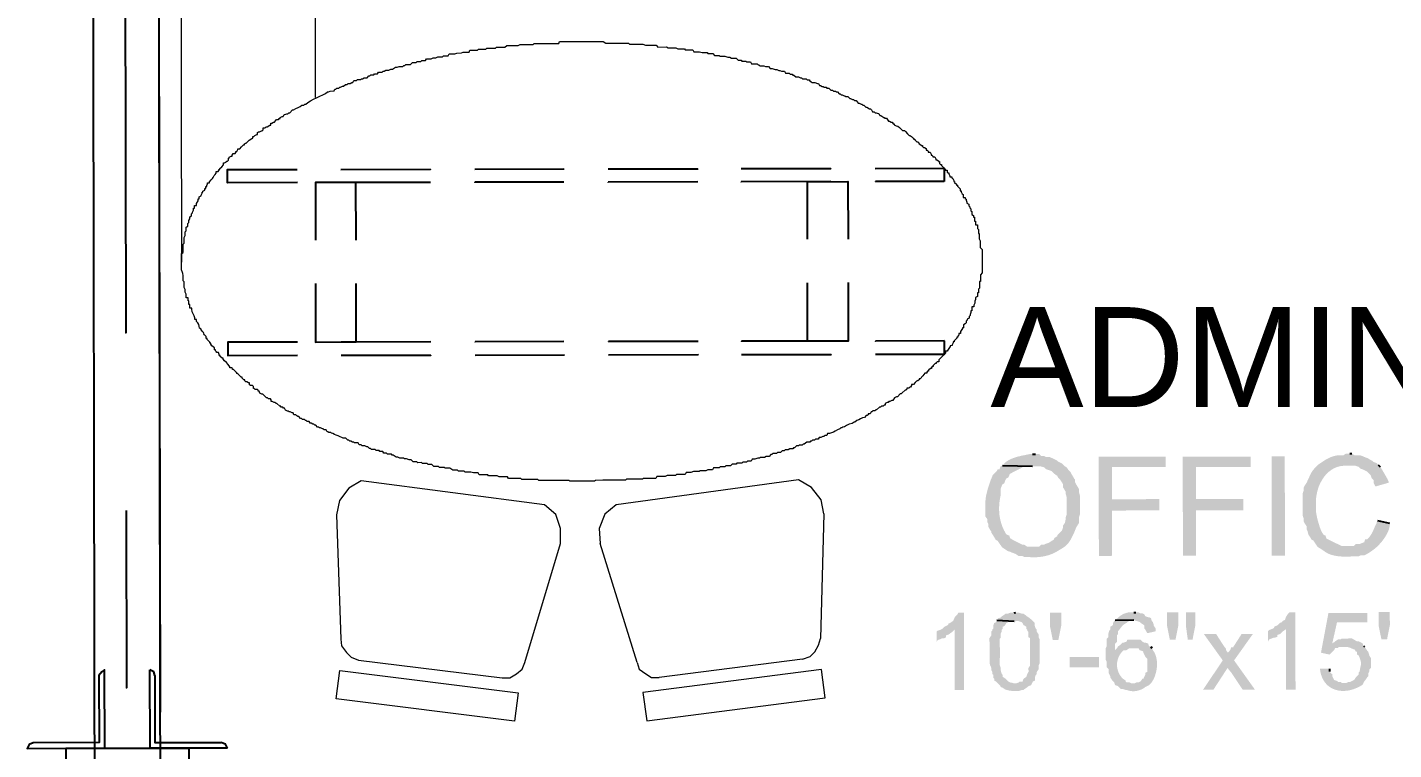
# Model space of a CAD drawing. Header units: inches. Extents: x 6322 to 85903, y -36042 to 7673.
# Drawn here: x 61515.9 to 61638.7, y 5848.8 to 5913.8 of the extents above; entities that cross this region are included whole.
import ezdxf
from ezdxf.enums import TextEntityAlignment as Align

# ---------------------------------------------------------------- set-up
doc = ezdxf.new("R2010")
doc.units = ezdxf.units.IN
doc.header["$LTSCALE"] = 10
doc.linetypes.add('Amconstr', pattern=[9999, 9999, 0])
doc.layers.add('A-TEXT-P', color=3, linetype='Continuous')
doc.layers.add('new partion wall', color=1, linetype='Continuous')
doc.styles.add('1by8in-1F', font='arial.ttf', dxfattribs={"height": 6})

# ---------------------------------------------------------------- blocks, each defined once
blk = doc.blocks.new('pdf plan')
at = {"true_color": 0x000007}
for points in [[(293.596, 417.452), (293.547, 417.452), (293.547, 417.452), (293.528, 417.448), (293.509, 417.444), (293.49, 417.44), (293.471, 417.436), (293.452, 417.432), (293.433, 417.429), (293.414, 417.425), (293.395, 417.421), (293.376, 417.416), (293.357, 417.412), (293.338, 417.407), (293.319, 417.402), (293.301, 417.397), (293.283, 417.391), (293.264, 417.385), (293.247, 417.378), (293.229, 417.371), (293.212, 417.364), (293.195, 417.355), (293.178, 417.346), (293.162, 417.337), (293.147, 417.326), (293.131, 417.315), (293.117, 417.303), (293.117, 417.303), (293.067, 417.253), (293.596, 417.237), (293.729, 417.237), (293.795, 417.22), (293.828, 417.187), (293.878, 417.171), (293.927, 417.154), (293.944, 417.138), (293.977, 417.105), (294.026, 417.071), (294.043, 417.038), (294.076, 417.005), (294.109, 416.956), (294.126, 416.923), (294.126, 416.873), (294.175, 416.79), (294.175, 416.757), (294.192, 416.691), (294.192, 416.691), (294.192, 416.681), (294.192, 416.67), (294.192, 416.66), (294.192, 416.65), (294.192, 416.64), (294.192, 416.629), (294.192, 416.619), (294.192, 416.609), (294.192, 416.599), (294.192, 416.589), (294.192, 416.579), (294.192, 416.569), (294.192, 416.559), (294.192, 416.55), (294.192, 416.54), (294.192, 416.531), (294.192, 416.521), (294.192, 416.512), (294.192, 416.503), (294.192, 416.494), (294.192, 416.485), (294.192, 416.476), (294.192, 416.468), (294.192, 416.46), (294.192, 416.46), (294.192, 416.393), (294.175, 416.344), (294.175, 416.311), (294.159, 416.244), (294.126, 416.195), (294.126, 416.162), (294.109, 416.112), (294.093, 416.096), (294.043, 416.046), (294.026, 416.029), (294.026, 416.013), (293.977, 415.98), (293.96, 415.947), (293.927, 415.93), (293.878, 415.897), (293.828, 415.881), (293.795, 415.864), (293.745, 415.864), (293.712, 415.831), (293.596, 415.831), (294.159, 415.831), (294.192, 415.864), (294.225, 415.897), (294.258, 415.947), (294.275, 415.98), (294.324, 416.079), (294.357, 416.162), (294.407, 416.244), (294.407, 416.344), (294.423, 416.393), (294.423, 416.724), (294.407, 416.79), (294.407, 416.84), (294.357, 416.923), (294.341, 416.956), (294.341, 417.005), (294.324, 417.022), (294.275, 417.105), (294.258, 417.138), (294.225, 417.171), (294.192, 417.22), (294.159, 417.237), (294.109, 417.286), (294.076, 417.303), (294.043, 417.32), (294.026, 417.336), (293.894, 417.402), (293.828, 417.402), (293.795, 417.419), (293.745, 417.419), (293.712, 417.452), (293.646, 417.452)], [(295.929, 417.402), (294.754, 417.402), (294.754, 415.666), (294.986, 415.666), (294.986, 416.46), (295.813, 416.46), (295.813, 416.658), (294.986, 416.658), (294.986, 417.22), (295.929, 417.22)], [(297.417, 417.402), (296.226, 417.402), (296.226, 415.666), (296.458, 415.666), (296.458, 416.46), (297.285, 416.46), (297.285, 416.658), (296.458, 416.658), (296.458, 417.22), (297.417, 417.22)], [(297.781, 415.666), (298.013, 415.666), (298.013, 417.402), (297.781, 417.402)], [(299.154, 417.452), (299.088, 417.452), (299.038, 417.419), (299.038, 417.419), (299.022, 417.421), (299.005, 417.422), (298.989, 417.422), (298.973, 417.422), (298.957, 417.421), (298.942, 417.42), (298.926, 417.418), (298.911, 417.415), (298.896, 417.412), (298.881, 417.409), (298.866, 417.405), (298.852, 417.4), (298.838, 417.395), (298.823, 417.39), (298.809, 417.384), (298.795, 417.378), (298.782, 417.372), (298.768, 417.365), (298.755, 417.358), (298.742, 417.351), (298.729, 417.344), (298.716, 417.336), (298.703, 417.328), (298.691, 417.32), (298.691, 417.32), (298.641, 417.286), (298.591, 417.253), (298.591, 417.253), (298.576, 417.237), (298.561, 417.223), (298.548, 417.209), (298.537, 417.196), (298.526, 417.183), (298.516, 417.172), (298.507, 417.161), (298.5, 417.15), (298.492, 417.139), (298.486, 417.129), (298.479, 417.119), (298.474, 417.109), (298.468, 417.098), (298.463, 417.088), (298.457, 417.076), (298.452, 417.065), (298.446, 417.052), (298.44, 417.039), (298.434, 417.026), (298.427, 417.011), (298.42, 416.995), (298.412, 416.978), (298.403, 416.959), (298.393, 416.939), (298.393, 416.939), (298.36, 416.89), (298.343, 416.856), (298.343, 416.807), (298.327, 416.757), (298.327, 416.757), (298.327, 416.741), (298.327, 416.724), (298.327, 416.708), (298.327, 416.691), (298.327, 416.675), (298.327, 416.658), (298.327, 416.641), (298.327, 416.625), (298.327, 416.608), (298.327, 416.592), (298.327, 416.575), (298.327, 416.559), (298.327, 416.542), (298.327, 416.526), (298.327, 416.509), (298.327, 416.493), (298.327, 416.476), (298.327, 416.46), (298.327, 416.443), (298.327, 416.426), (298.327, 416.41), (298.327, 416.393), (298.327, 416.377), (298.327, 416.36), (298.327, 416.36), (298.343, 416.311), (298.343, 416.261), (298.36, 416.228), (298.393, 416.178), (298.393, 416.129), (298.409, 416.096), (298.426, 416.029), (298.459, 415.98), (298.476, 415.947), (298.509, 415.93), (298.542, 415.881), (298.575, 415.831), (298.591, 415.814), (299.121, 415.831), (299.005, 415.831), (298.74, 415.963), (298.724, 416.013), (298.691, 416.029), (298.658, 416.079), (298.658, 416.079), (298.653, 416.088), (298.649, 416.099), (298.644, 416.11), (298.639, 416.123), (298.634, 416.137), (298.628, 416.152), (298.623, 416.168), (298.617, 416.185), (298.612, 416.202), (298.606, 416.22), (298.601, 416.238), (298.596, 416.257), (298.59, 416.276), (298.586, 416.294), (298.581, 416.313), (298.577, 416.331), (298.573, 416.35), (298.569, 416.367), (298.566, 416.385), (298.563, 416.401), (298.561, 416.417), (298.56, 416.432), (298.559, 416.447), (298.558, 416.46), (298.558, 416.46), (298.558, 416.608), (298.558, 416.608), (298.559, 416.646), (298.562, 416.684), (298.568, 416.722), (298.575, 416.759), (298.584, 416.797), (298.595, 416.834), (298.607, 416.871), (298.622, 416.907), (298.639, 416.942), (298.657, 416.976), (298.677, 417.009), (298.699, 417.04), (298.723, 417.07), (298.748, 417.098), (298.775, 417.124), (298.803, 417.147), (298.834, 417.169), (298.865, 417.188), (298.899, 417.204), (298.934, 417.217), (298.97, 417.227), (299.008, 417.234), (299.047, 417.237), (299.088, 417.237), (299.088, 417.237), (299.121, 417.237), (299.65, 417.253), (299.617, 417.286), (299.567, 417.303), (299.551, 417.32), (299.518, 417.336), (299.468, 417.369), (299.418, 417.386), (299.385, 417.402), (299.336, 417.419), (299.236, 417.419), (299.187, 417.452)], [(293.067, 417.253), (293.034, 417.237), (293.017, 417.187), (292.984, 417.187), (292.968, 417.154), (292.902, 417.088), (292.902, 417.088), (292.895, 417.075), (292.889, 417.06), (292.882, 417.044), (292.875, 417.027), (292.867, 417.009), (292.86, 416.99), (292.853, 416.97), (292.845, 416.95), (292.838, 416.928), (292.831, 416.907), (292.824, 416.885), (292.817, 416.863), (292.81, 416.84), (292.804, 416.818), (292.798, 416.796), (292.793, 416.774), (292.788, 416.753), (292.783, 416.732), (292.779, 416.712), (292.776, 416.693), (292.773, 416.674), (292.771, 416.656), (292.77, 416.64), (292.769, 416.625), (292.769, 416.625), (292.769, 416.36), (292.802, 416.311), (292.802, 416.261), (292.819, 416.228), (292.819, 416.178), (292.869, 416.096), (292.869, 416.079), (292.902, 416.029), (292.951, 415.947), (292.984, 415.93), (293.017, 415.881), (293.051, 415.831), (293.067, 415.814), (293.117, 415.781), (293.166, 415.748), (293.183, 415.748), (293.216, 415.732), (293.266, 415.715), (293.299, 415.699), (293.348, 415.666), (293.414, 415.666), (293.448, 415.649), (293.497, 415.649), (293.497, 415.649), (293.52, 415.647), (293.543, 415.646), (293.565, 415.644), (293.588, 415.644), (293.611, 415.643), (293.633, 415.644), (293.656, 415.644), (293.678, 415.645), (293.701, 415.647), (293.723, 415.649), (293.746, 415.652), (293.768, 415.655), (293.79, 415.659), (293.812, 415.664), (293.834, 415.669), (293.856, 415.675), (293.878, 415.681), (293.9, 415.689), (293.921, 415.697), (293.942, 415.705), (293.964, 415.715), (293.985, 415.725), (294.006, 415.736), (294.026, 415.748), (294.026, 415.748), (294.109, 415.798), (294.159, 415.831), (293.497, 415.831), (293.448, 415.864), (293.414, 415.864), (293.249, 415.947), (293.199, 415.98), (293.183, 416.029), (293.166, 416.029), (293.133, 416.046), (293.133, 416.046), (293.117, 416.073), (293.103, 416.1), (293.089, 416.127), (293.077, 416.155), (293.065, 416.182), (293.055, 416.21), (293.046, 416.238), (293.038, 416.266), (293.031, 416.294), (293.025, 416.322), (293.02, 416.35), (293.015, 416.379), (293.012, 416.407), (293.01, 416.436), (293.009, 416.465), (293.008, 416.493), (293.009, 416.522), (293.01, 416.551), (293.012, 416.58), (293.015, 416.608), (293.019, 416.637), (293.023, 416.666), (293.028, 416.695), (293.034, 416.724), (293.034, 416.724), (293.034, 416.84), (293.067, 416.923), (293.1, 416.939), (293.117, 416.989), (293.133, 417.022), (293.166, 417.038), (293.183, 417.071), (293.199, 417.105), (293.199, 417.105), (293.21, 417.111), (293.22, 417.117), (293.23, 417.122), (293.241, 417.128), (293.251, 417.134), (293.261, 417.139), (293.272, 417.145), (293.282, 417.15), (293.292, 417.155), (293.303, 417.16), (293.313, 417.166), (293.323, 417.171), (293.334, 417.176), (293.344, 417.181), (293.354, 417.186), (293.365, 417.192), (293.375, 417.197), (293.386, 417.202), (293.396, 417.208), (293.406, 417.213), (293.417, 417.219), (293.427, 417.225), (293.437, 417.231), (293.448, 417.237), (293.448, 417.237), (293.596, 417.237)], [(299.65, 417.253), (299.121, 417.237), (299.253, 417.237), (299.303, 417.22), (299.336, 417.187), (299.385, 417.171), (299.418, 417.154), (299.452, 417.138), (299.485, 417.105), (299.518, 417.071), (299.534, 417.022), (299.567, 416.989), (299.567, 416.939), (299.6, 416.873), (299.832, 416.939), (299.832, 416.956), (299.832, 416.956), (299.828, 416.966), (299.823, 416.976), (299.819, 416.986), (299.814, 416.996), (299.809, 417.005), (299.805, 417.015), (299.8, 417.024), (299.795, 417.033), (299.789, 417.043), (299.784, 417.052), (299.779, 417.061), (299.774, 417.069), (299.769, 417.078), (299.764, 417.087), (299.759, 417.095), (299.754, 417.104), (299.748, 417.112), (299.744, 417.121), (299.739, 417.129), (299.734, 417.138), (299.729, 417.146), (299.725, 417.154), (299.72, 417.162), (299.716, 417.171), (299.716, 417.171), (299.683, 417.22)], [(299.633, 416.278), (299.617, 416.228), (299.617, 416.228), (299.611, 416.215), (299.605, 416.203), (299.599, 416.19), (299.593, 416.177), (299.587, 416.164), (299.582, 416.151), (299.576, 416.139), (299.57, 416.126), (299.565, 416.113), (299.559, 416.1), (299.553, 416.087), (299.547, 416.075), (299.54, 416.063), (299.534, 416.051), (299.527, 416.039), (299.52, 416.027), (299.513, 416.016), (299.505, 416.005), (299.497, 415.994), (299.489, 415.984), (299.48, 415.974), (299.471, 415.964), (299.462, 415.955), (299.452, 415.947), (299.452, 415.947), (299.418, 415.947), (299.402, 415.897), (299.319, 415.864), (299.253, 415.864), (299.22, 415.831), (299.121, 415.831), (298.591, 415.814), (298.641, 415.781), (298.691, 415.748), (298.691, 415.748), (298.712, 415.733), (298.733, 415.719), (298.756, 415.706), (298.779, 415.695), (298.802, 415.685), (298.826, 415.677), (298.85, 415.67), (298.875, 415.664), (298.9, 415.659), (298.926, 415.655), (298.952, 415.651), (298.978, 415.649), (299.005, 415.647), (299.031, 415.646), (299.058, 415.646), (299.085, 415.645), (299.112, 415.646), (299.14, 415.646), (299.167, 415.647), (299.194, 415.647), (299.221, 415.648), (299.249, 415.648), (299.276, 415.649), (299.303, 415.649), (299.303, 415.649), (299.336, 415.666), (299.402, 415.666), (299.402, 415.666), (299.426, 415.678), (299.45, 415.691), (299.474, 415.705), (299.497, 415.719), (299.519, 415.734), (299.541, 415.749), (299.562, 415.765), (299.583, 415.781), (299.603, 415.798), (299.623, 415.815), (299.642, 415.833), (299.66, 415.852), (299.678, 415.871), (299.695, 415.89), (299.712, 415.91), (299.728, 415.93), (299.743, 415.951), (299.758, 415.973), (299.772, 415.995), (299.785, 416.017), (299.798, 416.04), (299.81, 416.064), (299.821, 416.088), (299.832, 416.112), (299.832, 416.112), (299.848, 416.178), (299.848, 416.228)], [(292.389, 414.673), (292.29, 414.673), (292.273, 414.64), (292.24, 414.607), (292.224, 414.59), (292.207, 414.541), (292.191, 414.524), (292.141, 414.491), (292.124, 414.491), (292.108, 414.458), (292.075, 414.442), (292.042, 414.425), (292.009, 414.392), (292.224, 414.375), (292.224, 413.317), (292.389, 413.317)], [(292.968, 414.541), (292.951, 414.508), (292.918, 414.491), (292.902, 414.442), (292.902, 414.392), (292.885, 414.375), (292.885, 414.359), (292.869, 414.342), (292.869, 414.276), (292.836, 414.227), (292.836, 414.227), (292.836, 414.218), (292.836, 414.21), (292.836, 414.203), (292.836, 414.195), (292.836, 414.187), (292.836, 414.18), (292.836, 414.172), (292.836, 414.165), (292.836, 414.157), (292.836, 414.15), (292.836, 414.143), (292.836, 414.136), (292.836, 414.128), (292.836, 414.121), (292.836, 414.114), (292.836, 414.107), (292.836, 414.099), (292.836, 414.092), (292.836, 414.084), (292.836, 414.077), (292.836, 414.069), (292.836, 414.061), (292.836, 414.053), (292.836, 414.045), (292.836, 414.045), (292.836, 413.863), (292.836, 413.863), (292.836, 413.843), (292.836, 413.826), (292.837, 413.811), (292.838, 413.797), (292.839, 413.786), (292.841, 413.776), (292.842, 413.767), (292.844, 413.76), (292.846, 413.753), (292.848, 413.748), (292.85, 413.743), (292.852, 413.739), (292.854, 413.735), (292.856, 413.731), (292.858, 413.727), (292.86, 413.723), (292.862, 413.719), (292.863, 413.714), (292.865, 413.708), (292.866, 413.702), (292.867, 413.694), (292.868, 413.686), (292.868, 413.676), (292.869, 413.664), (292.869, 413.664), (292.885, 413.631), (292.885, 413.598), (292.902, 413.582), (292.902, 413.532), (292.918, 413.515), (292.918, 413.482), (292.951, 413.466), (292.968, 413.449), (292.984, 413.433), (293.017, 413.4), (293.034, 413.367), (293.051, 413.367), (293.1, 413.333), (293.1, 413.333), (293.105, 413.331), (293.109, 413.329), (293.114, 413.327), (293.119, 413.325), (293.125, 413.323), (293.131, 413.321), (293.137, 413.319), (293.143, 413.318), (293.15, 413.316), (293.156, 413.314), (293.163, 413.312), (293.17, 413.311), (293.178, 413.309), (293.185, 413.308), (293.193, 413.306), (293.201, 413.305), (293.209, 413.304), (293.216, 413.303), (293.225, 413.302), (293.233, 413.302), (293.241, 413.301), (293.249, 413.301), (293.257, 413.3), (293.266, 413.3), (293.266, 413.3), (293.348, 413.3), (293.398, 413.317), (293.431, 413.317), (293.448, 413.333), (293.497, 413.367), (293.514, 413.383), (293.563, 413.4), (293.58, 413.433), (293.266, 413.433), (293.216, 413.449), (293.199, 413.449), (293.166, 413.466), (293.117, 413.515), (293.067, 413.548), (293.067, 413.582), (293.051, 413.598), (293.051, 413.615), (293.034, 413.631), (293.034, 413.631), (293.034, 413.65), (293.033, 413.667), (293.033, 413.681), (293.032, 413.692), (293.03, 413.702), (293.029, 413.71), (293.028, 413.716), (293.026, 413.722), (293.024, 413.727), (293.023, 413.731), (293.021, 413.735), (293.02, 413.739), (293.018, 413.743), (293.017, 413.748), (293.015, 413.754), (293.014, 413.761), (293.014, 413.77), (293.013, 413.78), (293.013, 413.792), (293.013, 413.807), (293.013, 413.825), (293.014, 413.845), (293.016, 413.869), (293.017, 413.896), (293.017, 413.896), (293.017, 414.061), (293.017, 414.061), (293.016, 414.094), (293.014, 414.122), (293.013, 414.145), (293.013, 414.165), (293.013, 414.18), (293.013, 414.193), (293.014, 414.203), (293.014, 414.21), (293.015, 414.215), (293.017, 414.219), (293.018, 414.221), (293.02, 414.222), (293.021, 414.223), (293.023, 414.224), (293.024, 414.225), (293.026, 414.227), (293.028, 414.229), (293.029, 414.233), (293.03, 414.239), (293.032, 414.247), (293.033, 414.258), (293.033, 414.272), (293.034, 414.289), (293.034, 414.309), (293.034, 414.309), (293.051, 414.342), (293.051, 414.375), (293.067, 414.392), (293.067, 414.425), (293.1, 414.442), (293.133, 414.491), (293.166, 414.508), (293.199, 414.524), (293.266, 414.524)], [(293.266, 414.673), (293.199, 414.673), (293.166, 414.657), (293.117, 414.657), (293.1, 414.64), (293.051, 414.607), (293.034, 414.59), (292.984, 414.574), (292.968, 414.541), (293.266, 414.524), (293.348, 414.524), (293.398, 414.508), (293.414, 414.491), (293.431, 414.458), (293.481, 414.425), (293.481, 414.392), (293.497, 414.375), (293.497, 414.359), (293.514, 414.342), (293.514, 414.243), (293.547, 414.227), (293.547, 414.045), (293.547, 414.045), (293.547, 414.034), (293.547, 414.024), (293.547, 414.013), (293.547, 414.002), (293.547, 413.991), (293.547, 413.98), (293.547, 413.969), (293.547, 413.958), (293.547, 413.946), (293.547, 413.935), (293.547, 413.924), (293.547, 413.912), (293.547, 413.901), (293.547, 413.89), (293.547, 413.878), (293.547, 413.867), (293.547, 413.856), (293.547, 413.845), (293.547, 413.834), (293.547, 413.823), (293.547, 413.812), (293.547, 413.801), (293.547, 413.79), (293.547, 413.78), (293.547, 413.78), (293.547, 413.747), (293.514, 413.697), (293.514, 413.697), (293.516, 413.686), (293.517, 413.676), (293.518, 413.667), (293.519, 413.66), (293.52, 413.654), (293.52, 413.648), (293.52, 413.644), (293.52, 413.64), (293.519, 413.637), (293.518, 413.634), (293.517, 413.632), (293.516, 413.629), (293.514, 413.626), (293.512, 413.624), (293.51, 413.62), (293.508, 413.616), (293.505, 413.612), (293.502, 413.607), (293.499, 413.6), (293.496, 413.593), (293.492, 413.584), (293.489, 413.574), (293.485, 413.562), (293.481, 413.548), (293.481, 413.548), (293.431, 413.515), (293.414, 413.466), (293.365, 413.466), (293.348, 413.449), (293.299, 413.433), (293.266, 413.433), (293.58, 413.433), (293.596, 413.466), (293.629, 413.482), (293.629, 413.532), (293.646, 413.582), (293.663, 413.598), (293.663, 413.631), (293.696, 413.681), (293.696, 413.747), (293.712, 413.78), (293.712, 413.78), (293.712, 413.792), (293.712, 413.805), (293.712, 413.817), (293.712, 413.828), (293.712, 413.84), (293.712, 413.852), (293.712, 413.863), (293.712, 413.875), (293.712, 413.886), (293.712, 413.898), (293.712, 413.909), (293.712, 413.921), (293.712, 413.932), (293.712, 413.943), (293.712, 413.955), (293.712, 413.966), (293.712, 413.978), (293.712, 413.989), (293.712, 414.001), (293.712, 414.013), (293.712, 414.025), (293.712, 414.037), (293.712, 414.049), (293.712, 414.061), (293.712, 414.061), (293.712, 414.21), (293.696, 414.243), (293.696, 414.293), (293.663, 414.342), (293.663, 414.375), (293.646, 414.392), (293.629, 414.442), (293.629, 414.491), (293.629, 414.491), (293.614, 414.507), (293.601, 414.52), (293.589, 414.532), (293.579, 414.541), (293.571, 414.55), (293.564, 414.557), (293.557, 414.562), (293.552, 414.567), (293.548, 414.571), (293.544, 414.575), (293.54, 414.578), (293.536, 414.58), (293.533, 414.583), (293.529, 414.585), (293.524, 414.588), (293.519, 414.592), (293.513, 414.596), (293.506, 414.601), (293.498, 414.606), (293.488, 414.613), (293.477, 414.622), (293.464, 414.632), (293.448, 414.643), (293.431, 414.657), (293.431, 414.657), (293.398, 414.657), (293.348, 414.673), (293.299, 414.673)], [(293.944, 414.194), (293.894, 414.442), (293.894, 414.673), (294.093, 414.673), (294.093, 414.442), (294.043, 414.194)], [(295.035, 414.541), (295.019, 414.524), (295.002, 414.491), (295.002, 414.458), (294.986, 414.442), (294.953, 414.425), (294.953, 414.375), (294.936, 414.359), (294.92, 414.309), (294.92, 414.243), (294.887, 414.21), (294.887, 414.078), (294.87, 414.045), (294.87, 413.846), (294.887, 413.813), (294.887, 413.714), (294.92, 413.681), (294.92, 413.615), (294.936, 413.582), (294.953, 413.548), (294.953, 413.532), (294.986, 413.482), (295.019, 413.449), (295.035, 413.4), (295.085, 413.383), (295.135, 413.333), (295.168, 413.333), (295.217, 413.317), (295.234, 413.317), (295.234, 413.317), (295.248, 413.311), (295.263, 413.306), (295.278, 413.302), (295.293, 413.299), (295.308, 413.296), (295.323, 413.294), (295.338, 413.293), (295.353, 413.293), (295.368, 413.293), (295.382, 413.294), (295.397, 413.296), (295.412, 413.298), (295.426, 413.301), (295.44, 413.305), (295.454, 413.309), (295.468, 413.313), (295.481, 413.318), (295.494, 413.324), (295.507, 413.33), (295.519, 413.336), (295.531, 413.343), (295.543, 413.351), (295.554, 413.358), (295.565, 413.367), (295.565, 413.367), (295.598, 413.383), (295.631, 413.4), (295.664, 413.433), (295.317, 413.433), (295.283, 413.449), (295.234, 413.449), (295.217, 413.466), (295.217, 413.482), (295.168, 413.515), (295.168, 413.515), (295.152, 413.532), (295.137, 413.55), (295.124, 413.569), (295.113, 413.588), (295.102, 413.607), (295.093, 413.628), (295.086, 413.648), (295.079, 413.669), (295.075, 413.69), (295.071, 413.712), (295.069, 413.734), (295.068, 413.755), (295.069, 413.777), (295.071, 413.799), (295.075, 413.82), (295.079, 413.841), (295.086, 413.862), (295.093, 413.883), (295.102, 413.903), (295.113, 413.923), (295.124, 413.942), (295.137, 413.96), (295.152, 413.978), (295.168, 413.995), (295.168, 413.995), (295.184, 414.012), (295.035, 414.012), (295.035, 414.127), (295.068, 414.16), (295.068, 414.276), (295.085, 414.293), (295.085, 414.342), (295.102, 414.359), (295.102, 414.359), (295.111, 414.373), (295.12, 414.385), (295.128, 414.396), (295.136, 414.406), (295.142, 414.414), (295.149, 414.422), (295.154, 414.429), (295.16, 414.435), (295.165, 414.44), (295.17, 414.445), (295.175, 414.45), (295.18, 414.454), (295.185, 414.458), (295.191, 414.462), (295.197, 414.466), (295.203, 414.47), (295.21, 414.475), (295.218, 414.48), (295.226, 414.485), (295.236, 414.491), (295.246, 414.498), (295.257, 414.506), (295.27, 414.515), (295.283, 414.524), (295.283, 414.524), (295.317, 414.524), (295.366, 414.541)], [(295.366, 414.673), (295.333, 414.673), (295.333, 414.673), (295.324, 414.675), (295.315, 414.676), (295.305, 414.676), (295.295, 414.676), (295.284, 414.675), (295.273, 414.674), (295.262, 414.672), (295.25, 414.67), (295.239, 414.667), (295.227, 414.663), (295.215, 414.659), (295.203, 414.655), (295.191, 414.65), (295.179, 414.644), (295.168, 414.639), (295.157, 414.633), (295.146, 414.626), (295.135, 414.62), (295.125, 414.613), (295.116, 414.605), (295.107, 414.598), (295.099, 414.59), (295.092, 414.582), (295.085, 414.574), (295.085, 414.574), (295.035, 414.541), (295.366, 414.541), (295.399, 414.524), (295.416, 414.524), (295.465, 414.508), (295.482, 414.491), (295.532, 414.458), (295.548, 414.442), (295.548, 414.392), (295.565, 414.375), (295.598, 414.309), (295.747, 414.342), (295.747, 414.392), (295.713, 414.442), (295.713, 414.458), (295.697, 414.508), (295.68, 414.524), (295.664, 414.574), (295.631, 414.59), (295.614, 414.59), (295.565, 414.607), (295.548, 414.64), (295.515, 414.657), (295.482, 414.657), (295.449, 414.673), (295.399, 414.673)], [(296.144, 414.673), (295.945, 414.673), (295.945, 414.442), (295.995, 414.194), (296.094, 414.194), (296.144, 414.442)], [(296.441, 414.673), (296.276, 414.673), (296.276, 414.442), (296.309, 414.194), (296.392, 414.194), (296.441, 414.442)], [(298.194, 414.673), (298.095, 414.673), (298.062, 414.64), (298.029, 414.59), (298.013, 414.541), (297.979, 414.524), (297.946, 414.491), (297.93, 414.491), (297.897, 414.458), (297.88, 414.442), (297.831, 414.425), (297.814, 414.392), (298.029, 414.375), (298.029, 413.317), (298.194, 413.317)], [(299.452, 414.657), (298.773, 414.657), (298.641, 413.962), (298.79, 413.929), (298.873, 414.012), (298.889, 414.045), (298.939, 414.045), (298.955, 414.061), (299.038, 414.061), (299.385, 414.078), (299.369, 414.127), (298.84, 414.127), (298.922, 414.491), (299.452, 414.491)], [(299.7, 414.194), (299.65, 414.442), (299.65, 414.673), (299.848, 414.673), (299.848, 414.442), (299.799, 414.194)], [(292.009, 414.392), (291.975, 414.375), (291.926, 414.359), (291.909, 414.342), (291.909, 414.16), (291.926, 414.194), (291.975, 414.21), (292.009, 414.227), (292.042, 414.227), (292.075, 414.243), (292.075, 414.276), (292.124, 414.293), (292.141, 414.309), (292.191, 414.342), (292.207, 414.359), (292.224, 414.375)], [(296.805, 414.293), (296.59, 414.293), (296.921, 413.83), (297.004, 413.697), (297.07, 413.615), (297.268, 413.317), (297.483, 413.317), (297.119, 413.83), (297.004, 413.962), (297.004, 413.979), (296.987, 413.995), (296.971, 414.045), (296.954, 414.061)], [(297.45, 414.293), (297.252, 414.293), (297.103, 414.061), (297.07, 414.061), (297.053, 414.012), (297.037, 413.995), (297.004, 413.962), (297.119, 413.83)], [(297.814, 414.392), (297.731, 414.359), (297.715, 414.342), (297.715, 414.16), (297.731, 414.194), (297.814, 414.227), (297.831, 414.227), (297.88, 414.243), (297.88, 414.276), (297.93, 414.293), (297.946, 414.309), (297.979, 414.342), (298.029, 414.375)], [(295.383, 414.194), (295.25, 414.194), (295.234, 414.16), (295.184, 414.144), (295.168, 414.144), (295.151, 414.127), (295.135, 414.111), (295.085, 414.078), (295.068, 414.045), (295.035, 414.012), (295.234, 414.012), (295.283, 414.045), (295.333, 414.045), (295.664, 414.078), (295.631, 414.078), (295.614, 414.127), (295.565, 414.144), (295.548, 414.144), (295.515, 414.16), (295.482, 414.194), (295.399, 414.194)], [(295.664, 414.078), (295.333, 414.045), (295.449, 414.045), (295.465, 414.012), (295.515, 413.995), (295.532, 413.979), (295.532, 413.962), (295.548, 413.929), (295.565, 413.896), (295.598, 413.863), (295.598, 413.631), (295.565, 413.615), (295.565, 413.582), (295.548, 413.548), (295.532, 413.515), (295.515, 413.515), (295.482, 413.466), (295.449, 413.449), (295.416, 413.449), (295.383, 413.433), (295.333, 413.433), (295.664, 413.433), (295.664, 413.433), (295.678, 413.452), (295.691, 413.473), (295.703, 413.494), (295.715, 413.517), (295.725, 413.541), (295.734, 413.565), (295.742, 413.59), (295.75, 413.616), (295.756, 413.642), (295.761, 413.669), (295.765, 413.695), (295.767, 413.722), (295.769, 413.749), (295.769, 413.776), (295.768, 413.802), (295.766, 413.828), (295.762, 413.854), (295.757, 413.879), (295.751, 413.904), (295.743, 413.927), (295.734, 413.95), (295.723, 413.972), (295.711, 413.992), (295.697, 414.012), (295.697, 414.012), (295.68, 414.045)], [(299.088, 414.21), (299.005, 414.21), (298.988, 414.194), (298.939, 414.194), (298.889, 414.16), (298.873, 414.144), (298.84, 414.127), (299.369, 414.127), (299.336, 414.144), (299.303, 414.16), (299.27, 414.16), (299.187, 414.21), (299.121, 414.21)], [(299.385, 414.078), (299.038, 414.061), (299.071, 414.061), (299.071, 414.061), (299.079, 414.061), (299.087, 414.061), (299.094, 414.06), (299.101, 414.06), (299.107, 414.059), (299.113, 414.058), (299.119, 414.057), (299.125, 414.056), (299.131, 414.054), (299.136, 414.053), (299.142, 414.051), (299.148, 414.049), (299.153, 414.047), (299.159, 414.044), (299.165, 414.042), (299.172, 414.039), (299.178, 414.036), (299.185, 414.033), (299.192, 414.03), (299.2, 414.027), (299.208, 414.023), (299.217, 414.02), (299.226, 414.016), (299.236, 414.012), (299.236, 414.012), (299.253, 413.979), (299.27, 413.979), (299.27, 413.929), (299.303, 413.912), (299.303, 413.912), (299.31, 413.893), (299.317, 413.875), (299.323, 413.859), (299.328, 413.844), (299.332, 413.831), (299.335, 413.82), (299.338, 413.809), (299.34, 413.799), (299.341, 413.79), (299.342, 413.781), (299.342, 413.773), (299.342, 413.766), (299.341, 413.758), (299.34, 413.75), (299.339, 413.742), (299.337, 413.733), (299.335, 413.724), (299.333, 413.715), (299.331, 413.704), (299.328, 413.692), (299.326, 413.679), (299.324, 413.665), (299.321, 413.649), (299.319, 413.631), (299.319, 413.631), (299.303, 413.615), (299.303, 413.582), (299.253, 413.532), (299.22, 413.482), (299.187, 413.466), (299.154, 413.449), (299.121, 413.449), (299.088, 413.433), (299.038, 413.433), (299.385, 413.433), (299.402, 413.466), (299.418, 413.482), (299.452, 413.532), (299.468, 413.548), (299.468, 413.598), (299.485, 413.631), (299.485, 413.664), (299.518, 413.697), (299.518, 413.863), (299.485, 413.912), (299.485, 413.929), (299.468, 413.979), (299.452, 413.995), (299.418, 414.045), (299.402, 414.061)], [(294.241, 413.714), (294.754, 413.714), (294.754, 413.896), (294.241, 413.896)], [(296.921, 413.83), (296.574, 413.317), (296.756, 413.317), (297.004, 413.697)], [(298.79, 413.681), (298.625, 413.681), (298.625, 413.664), (298.625, 413.664), (298.632, 413.616), (298.644, 413.572), (298.659, 413.531), (298.676, 413.493), (298.697, 413.459), (298.72, 413.428), (298.745, 413.4), (298.773, 413.375), (298.803, 413.354), (298.835, 413.336), (298.869, 413.321), (298.904, 413.309), (298.94, 413.3), (298.977, 413.294), (299.016, 413.291), (299.055, 413.292), (299.094, 413.295), (299.134, 413.301), (299.174, 413.311), (299.214, 413.323), (299.253, 413.338), (299.293, 413.356), (299.331, 413.376), (299.369, 413.4), (299.369, 413.4), (299.385, 413.433), (299.005, 413.433), (298.988, 413.449), (298.939, 413.449), (298.922, 413.466), (298.873, 413.482), (298.856, 413.515), (298.84, 413.548), (298.84, 413.582), (298.806, 413.615), (298.79, 413.631)]]:
    blk.add_hatch(color=7, dxfattribs=at).paths.add_polyline_path(points)
at = {"color": 7, "linetype": 'Continuous', "lineweight": 9, "true_color": 0x000007}
blk.add_line((278.694, 420.793), (278.694, 420.843), dxfattribs=at)
at = {"color": 7, "linetype": 'Continuous', "lineweight": -2, "true_color": 0x000007}
for p, q in [((293.596, 417.452), (293.646, 417.452)), ((299.154, 417.452), (299.187, 417.452)), ((293.067, 417.253), (293.596, 417.237)), ((299.65, 417.253), (299.683, 417.22)), ((299.633, 416.278), (299.848, 416.228)), ((292.968, 414.541), (293.266, 414.524)), ((293.266, 414.673), (293.299, 414.673)), ((295.035, 414.541), (295.366, 414.541)), ((295.366, 414.673), (295.399, 414.673)), ((295.664, 414.078), (295.68, 414.045)), ((299.385, 414.078), (299.402, 414.061)), ((298.79, 413.681), (298.79, 413.631))]:
    blk.add_line(p, q, dxfattribs=at)
at = {"color": 7, "linetype": 'Continuous', "lineweight": 13, "true_color": 0x000007}
for points in [[(277.156, 437.631), (277.156, 412.953), (277.156, 412.953)], [(278.314, 437.631), (278.314, 412.953), (278.314, 412.953)]]:
    blk.add_lwpolyline(points, dxfattribs=at)
at = {"color": 7, "linetype": 'Continuous', "lineweight": -2, "true_color": 0x000007}
for points in [[(277.718, 435.183), (277.718, 419.602), (277.718, 419.602)], [(280.728, 422.232), (279.504, 422.232), (279.504, 422.463), (280.728, 422.463)], [(281.489, 422.463), (283.06, 422.463), (283.06, 422.463)], [(283.838, 422.463), (285.393, 422.463), (285.393, 422.463)], [(286.17, 422.463), (287.741, 422.463), (287.741, 422.463)], [(288.502, 422.463), (290.073, 422.463), (290.073, 422.463)], [(290.851, 422.463), (292.058, 422.463), (292.058, 422.232)], [(281.754, 421.223), (281.754, 422.232), (281.043, 422.232), (281.043, 421.223)], [(283.06, 422.232), (281.489, 422.232), (281.489, 422.232)], [(285.393, 422.232), (283.838, 422.232), (283.838, 422.232)], [(287.741, 422.232), (286.17, 422.232), (286.17, 422.232)], [(290.073, 422.232), (288.502, 422.232), (288.502, 422.232)], [(289.66, 421.223), (289.66, 422.232), (290.371, 422.232), (290.371, 421.223)], [(292.058, 422.232), (290.851, 422.232), (290.851, 422.232)], [(281.043, 419.437), (281.754, 419.437), (281.754, 420.462)], [(281.043, 420.462), (281.043, 419.437), (281.043, 419.437)], [(290.371, 419.437), (289.66, 419.437), (289.66, 420.462)], [(290.371, 420.462), (290.371, 419.437), (290.371, 419.437)], [(280.728, 419.437), (279.504, 419.437), (279.504, 419.205), (280.728, 419.205)], [(283.06, 419.437), (281.489, 419.437), (281.489, 419.437)], [(285.393, 419.437), (283.838, 419.437), (283.838, 419.437)], [(287.741, 419.437), (286.17, 419.437), (286.17, 419.437)], [(290.073, 419.437), (288.502, 419.437), (288.502, 419.437)], [(292.058, 419.437), (290.851, 419.437), (290.851, 419.437)], [(290.851, 419.205), (292.058, 419.205), (292.058, 419.437)], [(281.489, 419.205), (283.06, 419.205), (283.06, 419.205)], [(283.838, 419.205), (285.393, 419.205), (285.393, 419.205)], [(286.17, 419.205), (287.741, 419.205), (287.741, 419.205)], [(288.502, 419.205), (290.073, 419.205), (290.073, 419.205)], [(277.718, 416.493), (277.718, 413.383), (277.718, 413.383)], [(279.488, 412.325), (278.132, 412.325), (278.132, 413.697)], [(278.214, 413.598), (278.198, 413.664), (278.132, 413.697)], [(278.214, 413.598), (278.214, 412.424), (279.372, 412.424)], [(279.488, 412.325), (279.455, 412.391), (279.372, 412.424)]]:
    blk.add_lwpolyline(points, dxfattribs=at)
at = {"color": 7, "linetype": 'Continuous', "lineweight": 9, "true_color": 0x000007}
for points in [[(278.694, 432.569), (278.694, 420.843), (278.694, 420.843)], [(281.043, 432.569), (281.043, 423.721), (281.043, 423.721)], [(281.258, 423.82), (281.274, 423.82), (281.307, 423.836), (281.373, 423.836), (281.39, 423.869), (281.406, 423.869), (281.423, 423.886), (281.456, 423.886), (281.473, 423.902), (281.489, 423.902), (281.522, 423.919), (281.539, 423.919), (281.572, 423.952), (281.605, 423.952), (281.622, 423.969), (281.655, 423.969), (281.688, 423.985), (281.704, 423.985), (281.721, 424.018), (281.77, 424.018), (281.787, 424.035), (281.837, 424.035), (281.853, 424.051), (281.87, 424.051), (281.903, 424.068), (281.952, 424.068), (281.985, 424.101), (282.002, 424.101), (282.018, 424.117), (282.068, 424.117), (282.085, 424.134), (282.134, 424.134), (282.151, 424.167), (282.217, 424.167), (282.233, 424.184), (282.25, 424.184), (282.283, 424.2), (282.333, 424.2), (282.366, 424.217), (282.399, 424.217), (282.449, 424.25), (282.482, 424.25), (282.515, 424.266), (282.581, 424.266), (282.597, 424.283), (282.614, 424.283), (282.63, 424.299), (282.713, 424.299), (282.746, 424.332), (282.812, 424.332), (282.829, 424.349), (282.895, 424.349), (282.912, 424.366), (282.978, 424.366), (282.994, 424.399), (283.077, 424.399), (283.11, 424.415), (283.16, 424.415), (283.193, 424.432), (283.276, 424.432), (283.292, 424.448), (283.375, 424.448), (283.391, 424.481), (283.491, 424.481), (283.524, 424.498), (283.606, 424.498), (283.639, 424.514), (283.739, 424.514), (283.755, 424.548), (283.887, 424.548), (283.904, 424.564), (284.036, 424.564), (284.053, 424.581), (284.202, 424.581), (284.218, 424.597), (284.367, 424.597), (284.4, 424.63), (284.599, 424.63), (284.632, 424.647), (284.863, 424.647), (284.88, 424.663), (285.31, 424.663), (285.326, 424.696), (285.459, 424.696)], [(285.79, 424.696), (286.087, 424.696), (286.137, 424.663), (286.534, 424.663), (286.55, 424.647), (286.782, 424.647), (286.832, 424.63), (287.014, 424.63), (287.047, 424.597), (287.195, 424.597), (287.229, 424.581), (287.361, 424.581), (287.394, 424.564), (287.51, 424.564), (287.526, 424.548), (287.659, 424.548), (287.675, 424.514), (287.774, 424.514), (287.824, 424.498), (287.907, 424.498), (287.923, 424.481), (288.006, 424.481), (288.039, 424.448), (288.122, 424.448), (288.138, 424.432), (288.221, 424.432), (288.271, 424.415), (288.304, 424.415), (288.337, 424.399), (288.419, 424.399), (288.452, 424.366), (288.502, 424.366), (288.519, 424.349), (288.585, 424.349), (288.601, 424.332), (288.668, 424.332), (288.684, 424.299), (288.783, 424.299), (288.8, 424.283), (288.816, 424.283), (288.833, 424.266), (288.899, 424.266), (288.932, 424.25), (288.982, 424.25), (289.015, 424.217), (289.048, 424.217), (289.098, 424.2), (289.131, 424.2), (289.164, 424.184), (289.18, 424.184), (289.213, 424.167), (289.263, 424.167), (289.279, 424.134), (289.346, 424.134), (289.362, 424.117), (289.395, 424.117), (289.412, 424.101), (289.428, 424.101), (289.461, 424.068), (289.511, 424.068), (289.544, 424.051), (289.561, 424.051), (289.577, 424.035), (289.643, 424.035), (289.66, 424.018), (289.693, 424.018), (289.71, 423.985), (289.726, 423.985), (289.743, 423.969), (289.792, 423.969), (289.842, 423.952), (289.858, 423.952), (289.875, 423.919), (289.891, 423.919), (289.925, 423.902), (289.941, 423.902), (289.958, 423.886), (289.991, 423.886), (290.007, 423.869), (290.04, 423.869), (290.073, 423.836), (290.106, 423.836), (290.123, 423.82), (290.156, 423.82), (290.173, 423.803), (290.189, 423.803), (290.222, 423.77), (290.239, 423.77), (290.255, 423.754), (290.272, 423.754), (290.305, 423.737), (290.321, 423.737), (290.338, 423.721), (290.371, 423.721), (290.404, 423.687), (290.421, 423.687), (290.454, 423.671), (290.47, 423.671), (290.487, 423.654), (290.52, 423.654), (290.553, 423.605), (290.57, 423.605), (290.603, 423.588), (290.619, 423.588), (290.636, 423.572), (290.652, 423.572), (290.685, 423.539), (290.702, 423.539), (290.752, 423.505), (290.768, 423.505), (290.785, 423.489), (290.801, 423.456), (290.834, 423.456), (290.851, 423.439), (290.867, 423.439), (290.9, 423.423), (290.917, 423.423), (290.933, 423.39), (290.95, 423.39), (291, 423.357), (291.016, 423.357), (291.016, 423.34), (291.049, 423.34), (291.082, 423.29), (291.099, 423.29), (291.132, 423.274), (291.148, 423.274), (291.165, 423.241), (291.182, 423.241), (291.182, 423.224), (291.215, 423.208)], [(280.811, 423.588), (280.844, 423.588), (280.861, 423.605), (280.877, 423.605)], [(279.306, 422.397), (279.306, 422.43), (279.339, 422.43), (279.356, 422.447), (279.356, 422.463), (279.372, 422.463), (279.372, 422.48), (279.405, 422.513), (279.438, 422.546), (279.438, 422.579), (279.455, 422.579), (279.488, 422.596), (279.488, 422.612), (279.504, 422.612), (279.521, 422.629), (279.521, 422.662), (279.537, 422.662), (279.537, 422.678), (279.571, 422.695), (279.587, 422.695), (279.587, 422.712), (279.604, 422.745), (279.637, 422.745), (279.653, 422.761), (279.653, 422.778), (279.67, 422.778), (279.686, 422.811), (279.686, 422.827), (279.719, 422.827), (279.753, 422.86), (279.786, 422.894), (279.802, 422.894), (279.802, 422.91), (279.819, 422.927), (279.835, 422.927), (279.885, 422.976), (279.934, 423.009), (279.951, 423.009), (279.951, 423.042), (279.968, 423.042), (279.984, 423.059), (280.017, 423.075), (280.034, 423.075), (280.034, 423.109), (280.05, 423.125), (280.067, 423.125), (280.1, 423.142), (280.116, 423.142), (280.133, 423.158), (280.133, 423.191), (280.166, 423.191), (280.183, 423.208), (280.199, 423.208), (280.249, 423.241), (280.265, 423.241), (280.265, 423.274), (280.282, 423.274), (280.315, 423.29), (280.331, 423.29), (280.364, 423.34), (280.398, 423.34), (280.414, 423.357), (280.431, 423.357), (280.431, 423.373), (280.464, 423.39), (280.48, 423.39), (280.497, 423.423), (280.513, 423.423), (280.546, 423.439), (280.563, 423.439), (280.58, 423.456), (280.596, 423.456), (280.646, 423.505), (280.662, 423.505)], [(291.33, 423.125), (291.364, 423.125), (291.38, 423.109)], [(291.512, 422.993), (291.529, 422.976), (291.545, 422.976), (291.545, 422.96), (291.579, 422.927), (291.595, 422.927), (291.612, 422.91), (291.612, 422.894), (291.628, 422.894), (291.661, 422.86), (291.678, 422.86), (291.678, 422.844), (291.694, 422.827), (291.711, 422.827), (291.744, 422.811), (291.744, 422.778), (291.76, 422.778), (291.777, 422.761), (291.777, 422.745), (291.81, 422.745), (291.827, 422.712), (291.827, 422.695), (291.843, 422.695), (291.86, 422.678), (291.86, 422.662), (291.893, 422.662), (291.909, 422.629), (291.909, 422.612), (291.926, 422.612), (291.959, 422.596), (291.959, 422.579), (291.975, 422.579), (291.975, 422.546), (291.992, 422.53), (292.009, 422.53), (292.009, 422.513), (292.058, 422.463), (292.075, 422.447), (292.075, 422.43), (292.108, 422.43), (292.108, 422.397), (292.124, 422.381), (292.141, 422.381), (292.141, 422.364), (292.157, 422.331), (292.157, 422.315), (292.191, 422.315), (292.191, 422.298), (292.207, 422.282), (292.224, 422.248), (292.224, 422.232), (292.24, 422.232), (292.24, 422.215), (292.273, 422.182), (292.273, 422.166), (292.29, 422.166), (292.29, 422.149), (292.339, 422.1), (292.339, 422.067), (292.356, 422.067), (292.356, 422.05), (292.372, 422.017), (292.389, 422), (292.389, 421.951), (292.422, 421.951), (292.422, 421.934), (292.439, 421.918), (292.439, 421.901), (292.455, 421.868), (292.455, 421.852), (292.488, 421.835), (292.488, 421.802), (292.505, 421.785), (292.505, 421.769), (292.521, 421.752), (292.521, 421.719), (292.538, 421.703), (292.538, 421.653), (292.571, 421.636), (292.571, 421.603), (292.587, 421.603), (292.587, 421.537), (292.604, 421.537), (292.604, 421.471), (292.637, 421.471), (292.637, 421.405), (292.654, 421.388), (292.654, 421.322), (292.67, 421.306), (292.67, 421.223), (292.687, 421.19), (292.687, 421.074), (292.72, 421.041), (292.72, 421.025)], [(278.694, 420.843), (278.694, 420.991), (278.727, 421.008), (278.727, 421.157), (278.744, 421.173), (278.744, 421.273), (278.76, 421.306), (278.76, 421.372), (278.777, 421.388), (278.777, 421.455), (278.81, 421.471), (278.81, 421.521), (278.826, 421.537), (278.826, 421.57), (278.843, 421.603), (278.843, 421.636), (278.876, 421.653), (278.876, 421.686), (278.892, 421.703), (278.892, 421.719), (278.909, 421.752), (278.909, 421.785), (278.926, 421.785), (278.926, 421.835), (278.959, 421.835), (278.959, 421.868), (278.992, 421.918), (278.992, 421.951), (279.008, 421.951), (279.008, 421.984), (279.041, 422), (279.041, 422.017), (279.058, 422.05), (279.058, 422.067), (279.074, 422.067), (279.074, 422.083), (279.107, 422.1), (279.107, 422.133), (279.124, 422.133), (279.124, 422.166), (279.141, 422.166), (279.141, 422.182), (279.157, 422.215), (279.157, 422.232), (279.19, 422.232), (279.19, 422.248)], [(278.876, 420.016), (278.876, 420.032), (278.843, 420.032), (278.843, 420.098), (278.826, 420.098), (278.826, 420.164), (278.81, 420.164), (278.81, 420.214), (278.777, 420.214), (278.777, 420.28), (278.76, 420.313), (278.76, 420.363), (278.744, 420.396), (278.744, 420.495), (278.727, 420.512), (278.727, 420.545)], [(292.72, 420.644), (292.72, 420.628), (292.687, 420.594), (292.687, 420.479), (292.67, 420.479), (292.67, 420.363), (292.654, 420.346), (292.654, 420.28), (292.637, 420.28), (292.637, 420.214), (292.604, 420.198), (292.604, 420.164), (292.587, 420.131), (292.587, 420.098), (292.571, 420.065), (292.571, 420.032), (292.538, 420.032), (292.538, 419.966), (292.521, 419.966), (292.521, 419.933), (292.505, 419.9), (292.505, 419.883), (292.488, 419.867), (292.488, 419.834), (292.455, 419.817), (292.455, 419.801), (292.439, 419.784), (292.439, 419.751), (292.422, 419.734), (292.389, 419.718), (292.389, 419.668), (292.372, 419.668), (292.372, 419.652), (292.339, 419.602), (292.339, 419.569), (292.306, 419.569), (292.306, 419.536), (292.29, 419.519), (292.29, 419.503), (292.273, 419.503), (292.273, 419.486), (292.24, 419.453), (292.224, 419.437), (292.224, 419.42), (292.207, 419.42), (292.207, 419.404), (292.191, 419.371), (292.191, 419.354), (292.157, 419.354), (292.157, 419.337), (292.108, 419.271), (292.108, 419.255), (292.075, 419.255), (292.075, 419.222)], [(278.959, 419.801), (278.959, 419.834), (278.926, 419.834), (278.926, 419.867)], [(279.041, 419.652), (279.041, 419.668), (279.008, 419.685)], [(279.422, 419.139), (279.422, 419.156), (279.405, 419.156), (279.372, 419.189), (279.372, 419.205), (279.356, 419.205), (279.356, 419.222), (279.339, 419.255), (279.306, 419.255), (279.306, 419.271), (279.289, 419.288), (279.289, 419.304), (279.273, 419.304), (279.273, 419.337), (279.223, 419.371), (279.207, 419.404), (279.207, 419.42), (279.19, 419.42), (279.19, 419.437), (279.141, 419.486), (279.141, 419.503), (279.124, 419.503), (279.124, 419.536)], [(291.959, 419.106), (291.959, 419.073), (291.926, 419.073), (291.909, 419.056), (291.909, 419.04), (291.893, 419.04), (291.86, 419.007), (291.86, 418.99), (291.843, 418.99), (291.827, 418.974), (291.827, 418.957), (291.81, 418.957), (291.777, 418.924), (291.777, 418.907), (291.76, 418.907), (291.744, 418.891), (291.744, 418.874), (291.711, 418.874), (291.678, 418.825), (291.628, 418.775), (291.612, 418.775), (291.612, 418.759)], [(279.604, 418.957), (279.587, 418.957), (279.587, 418.974), (279.571, 418.99), (279.537, 418.99), (279.537, 419.007)], [(281.307, 417.849), (281.274, 417.849), (281.258, 417.865), (281.241, 417.865), (281.225, 417.898), (281.191, 417.898), (281.175, 417.915), (281.158, 417.915), (281.125, 417.932), (281.109, 417.932), (281.092, 417.948), (281.076, 417.948), (281.043, 417.981), (281.026, 417.981), (281.01, 417.998), (280.993, 417.998), (280.96, 418.014), (280.943, 418.014), (280.927, 418.047), (280.894, 418.047), (280.877, 418.064), (280.861, 418.064), (280.844, 418.08), (280.811, 418.08), (280.795, 418.097), (280.778, 418.097), (280.745, 418.13), (280.728, 418.13), (280.712, 418.147), (280.695, 418.163), (280.662, 418.163), (280.646, 418.196), (280.629, 418.196), (280.596, 418.213), (280.58, 418.213), (280.563, 418.229), (280.546, 418.229), (280.513, 418.246), (280.497, 418.279), (280.48, 418.279), (280.464, 418.295), (280.431, 418.295), (280.431, 418.312), (280.414, 418.312), (280.364, 418.362), (280.348, 418.362), (280.331, 418.378), (280.315, 418.378), (280.282, 418.395), (280.265, 418.395), (280.265, 418.428), (280.249, 418.444), (280.216, 418.444), (280.199, 418.461), (280.183, 418.461), (280.166, 418.477), (280.116, 418.527), (280.1, 418.527), (280.067, 418.544), (280.05, 418.577), (280.034, 418.577), (280.034, 418.593), (280.017, 418.61), (279.984, 418.61), (279.968, 418.626), (279.951, 418.626), (279.951, 418.659), (279.934, 418.676), (279.901, 418.676), (279.885, 418.692), (279.885, 418.725), (279.868, 418.725), (279.835, 418.742), (279.819, 418.742), (279.802, 418.759), (279.802, 418.775), (279.786, 418.775), (279.753, 418.808), (279.753, 418.825), (279.736, 418.825)], [(291.512, 418.676), (291.479, 418.676), (291.479, 418.659), (291.463, 418.626), (291.446, 418.626), (291.43, 418.61), (291.397, 418.61), (291.397, 418.593), (291.38, 418.577), (291.364, 418.577), (291.314, 418.527), (291.297, 418.51), (291.281, 418.51), (291.231, 418.461), (291.215, 418.461), (291.182, 418.444), (291.148, 418.395), (291.132, 418.395), (291.099, 418.378), (291.082, 418.378), (291.066, 418.362), (291.049, 418.362), (291.016, 418.345), (291.016, 418.312), (291, 418.312), (290.983, 418.295), (290.95, 418.295), (290.933, 418.279), (290.917, 418.279), (290.867, 418.229), (290.851, 418.229), (290.834, 418.213), (290.801, 418.213), (290.785, 418.196), (290.768, 418.196), (290.752, 418.163), (290.718, 418.163), (290.718, 418.147), (290.702, 418.13), (290.685, 418.13), (290.652, 418.097)], [(290.073, 417.832), (290.04, 417.816), (290.007, 417.816), (289.991, 417.783), (289.958, 417.783), (289.941, 417.766), (289.925, 417.766), (289.891, 417.75), (289.858, 417.75), (289.842, 417.717), (289.792, 417.717), (289.776, 417.7), (289.743, 417.7), (289.726, 417.683), (289.71, 417.683), (289.693, 417.667), (289.643, 417.667), (289.594, 417.634), (289.577, 417.634), (289.561, 417.617), (289.511, 417.617), (289.495, 417.601), (289.461, 417.601), (289.428, 417.568), (289.412, 417.568), (289.395, 417.551), (289.346, 417.551), (289.313, 417.535), (289.263, 417.535), (289.246, 417.518), (289.213, 417.518), (289.18, 417.485), (289.131, 417.485), (289.114, 417.468), (289.048, 417.468), (289.031, 417.452), (289.015, 417.452), (288.982, 417.419), (288.932, 417.419), (288.899, 417.402), (288.833, 417.402), (288.816, 417.386), (288.783, 417.386), (288.734, 417.369), (288.684, 417.369), (288.668, 417.336), (288.601, 417.336), (288.585, 417.32), (288.519, 417.32), (288.502, 417.303), (288.419, 417.303), (288.403, 417.286), (288.337, 417.286), (288.304, 417.253), (288.221, 417.253), (288.204, 417.237), (288.122, 417.237), (288.105, 417.22), (288.006, 417.22), (287.989, 417.187), (287.907, 417.187), (287.874, 417.171), (287.774, 417.171), (287.758, 417.154), (287.659, 417.154), (287.609, 417.138), (287.526, 417.138), (287.51, 417.105), (287.361, 417.105), (287.344, 417.088), (287.195, 417.088), (287.162, 417.071), (287.014, 417.071), (286.997, 417.038), (286.782, 417.038), (286.765, 417.022), (286.484, 417.022), (286.468, 417.005), (286.402, 417.005)], [(290.305, 417.932), (290.272, 417.932), (290.255, 417.915), (290.239, 417.915), (290.222, 417.898)], [(290.52, 418.047), (290.487, 418.014), (290.47, 418.014)], [(286.071, 417.005), (285.938, 417.005), (285.922, 416.989), (285.492, 416.989), (285.475, 417.005), (284.946, 417.005), (284.929, 417.022), (284.648, 417.022), (284.632, 417.038), (284.417, 417.038), (284.4, 417.071), (284.251, 417.071), (284.218, 417.088), (284.069, 417.088), (284.053, 417.105), (283.904, 417.105), (283.887, 417.138), (283.805, 417.138), (283.755, 417.154), (283.656, 417.154), (283.639, 417.171), (283.54, 417.171), (283.524, 417.187), (283.441, 417.187), (283.391, 417.22), (283.309, 417.22), (283.292, 417.237), (283.209, 417.237), (283.193, 417.253), (283.11, 417.253), (283.077, 417.286), (283.011, 417.286), (282.994, 417.303), (282.912, 417.303), (282.895, 417.32), (282.829, 417.32), (282.812, 417.336), (282.746, 417.336), (282.713, 417.369), (282.68, 417.369), (282.63, 417.386), (282.597, 417.386), (282.581, 417.402), (282.515, 417.402), (282.482, 417.419), (282.449, 417.419), (282.399, 417.452), (282.382, 417.452), (282.366, 417.468), (282.3, 417.468), (282.283, 417.485), (282.233, 417.485), (282.217, 417.518), (282.167, 417.518), (282.151, 417.535), (282.101, 417.535), (282.085, 417.551), (282.018, 417.551), (282.002, 417.568), (281.985, 417.568), (281.952, 417.601), (281.936, 417.601), (281.903, 417.617), (281.853, 417.617), (281.837, 417.634), (281.803, 417.634), (281.787, 417.667), (281.721, 417.667), (281.704, 417.683), (281.688, 417.683), (281.655, 417.7), (281.638, 417.7), (281.622, 417.717), (281.605, 417.717), (281.572, 417.75), (281.522, 417.75)], [(281.837, 417.005), (281.622, 416.873), (281.456, 416.658), (281.406, 416.41), (281.473, 414.227)], [(285.045, 416.575), (281.837, 417.005), (281.837, 417.005)], [(289.495, 417.005), (286.302, 416.575), (286.302, 416.575)], [(289.941, 416.41), (289.891, 416.658), (289.726, 416.873), (289.495, 417.005)], [(285.326, 415.897), (285.326, 416.162), (285.244, 416.41), (285.045, 416.575)], [(286.302, 416.575), (286.104, 416.41), (286.005, 416.162), (286.021, 415.897)], [(289.941, 416.41), (289.875, 414.227), (289.875, 414.227)], [(284.698, 413.813), (285.326, 415.897), (285.326, 415.897)], [(286.666, 413.813), (286.021, 415.897), (286.021, 415.897)], [(281.473, 414.227), (281.489, 414.111), (281.572, 413.995), (281.655, 413.912), (281.787, 413.863), (284.301, 413.548), (284.433, 413.548), (284.549, 413.615), (284.648, 413.697), (284.698, 413.813)], [(289.561, 413.863), (289.693, 413.912), (289.776, 413.995), (289.842, 414.111), (289.875, 414.227)], [(286.666, 413.813), (286.699, 413.697), (286.815, 413.615), (286.914, 413.548), (287.047, 413.548)], [(289.561, 413.863), (287.047, 413.548), (287.047, 413.548)]]:
    blk.add_lwpolyline(points, dxfattribs=at)
at = {"color": 7, "linetype": 'Continuous', "lineweight": -2, "true_color": 0x000007}
for points in [[(276.081, 412.424), (276.014, 412.391), (275.981, 412.325), (277.338, 412.325), (277.338, 413.697), (277.288, 413.664), (277.238, 413.598), (277.238, 412.424)], [(278.81, 412.325), (278.81, 411.547), (276.66, 411.547), (276.66, 412.325)]]:
    blk.add_lwpolyline(points, close=True, dxfattribs=at)
at = {"color": 7, "linetype": 'Continuous', "lineweight": 9, "true_color": 0x000007}
for points in [[(281.39, 413.185), (281.456, 413.681), (284.582, 413.284), (284.516, 412.788)], [(289.958, 413.185), (289.891, 413.681), (286.765, 413.284), (286.832, 412.788)]]:
    blk.add_lwpolyline(points, close=True, dxfattribs=at)
for points in [[(285.459, 424.696), (285.558, 424.696), (285.674, 424.696), (285.79, 424.696)], [(280.877, 423.605), (280.96, 423.687), (281.175, 423.754), (281.258, 423.82)], [(280.662, 423.505), (280.712, 423.539), (280.778, 423.555), (280.811, 423.588)], [(291.215, 423.208), (291.264, 423.208), (291.297, 423.158), (291.33, 423.125)], [(291.38, 423.109), (291.496, 422.976), (291.413, 423.092), (291.512, 422.993)], [(279.19, 422.248), (279.289, 422.348), (279.24, 422.331), (279.306, 422.397)], [(292.72, 421.025), (292.72, 420.892), (292.72, 420.776), (292.72, 420.644)], [(278.727, 420.545), (278.727, 420.743), (278.694, 420.611), (278.694, 420.793)], [(278.926, 419.867), (278.926, 419.916), (278.876, 419.949), (278.876, 420.016)], [(279.008, 419.685), (279.008, 419.734), (278.992, 419.767), (278.959, 419.801)], [(279.124, 419.536), (279.025, 419.635), (279.141, 419.552), (279.041, 419.652)], [(279.537, 419.007), (279.504, 419.056), (279.455, 419.106), (279.422, 419.139)], [(292.075, 419.222), (292.042, 419.189), (291.992, 419.139), (291.959, 419.106)], [(279.736, 418.825), (279.686, 418.874), (279.653, 418.907), (279.604, 418.957)], [(291.612, 418.759), (291.562, 418.709), (291.612, 418.792), (291.512, 418.676)], [(290.652, 418.097), (290.603, 418.097), (290.57, 418.047), (290.52, 418.047)], [(281.522, 417.75), (281.473, 417.783), (281.324, 417.832), (281.307, 417.849)], [(290.222, 417.898), (290.156, 417.882), (290.123, 417.832), (290.073, 417.832)], [(290.47, 418.014), (290.437, 417.981), (290.338, 417.981), (290.305, 417.932)], [(286.402, 417.005), (286.286, 417.005), (286.187, 417.005), (286.071, 417.005)]]:
    blk.add_open_spline(points, degree=3, dxfattribs=at)
at = {"layer": 'new partion wall'}
blk.add_lwpolyline([(277.156, 437.668), (277.156, 400.846), (278.314, 400.846), (278.314, 437.631), (277.156, 437.631)], dxfattribs=at)
at = {"layer": 'A-TEXT-P', "style": '1by8in-1F'}
blk.add_text('ADMIN ', height=1.7538, rotation=359.8991, dxfattribs=at).set_placement((297.147, 419.145), align=Align.MIDDLE_CENTER)

msp = doc.modelspace()

# ---------------------------------------------------------------- block references
at = {"linetype": 'Amconstr', "lineweight": 25, "xscale": 5.131858713091743, "yscale": 5.131858713091743, "zscale": 5.131858713091743, "rotation": 0.100856521769071}
msp.add_blockref('pdf plan', (60103.28593, 3730.46186), dxfattribs=at)

doc.saveas('drawing.dxf')
